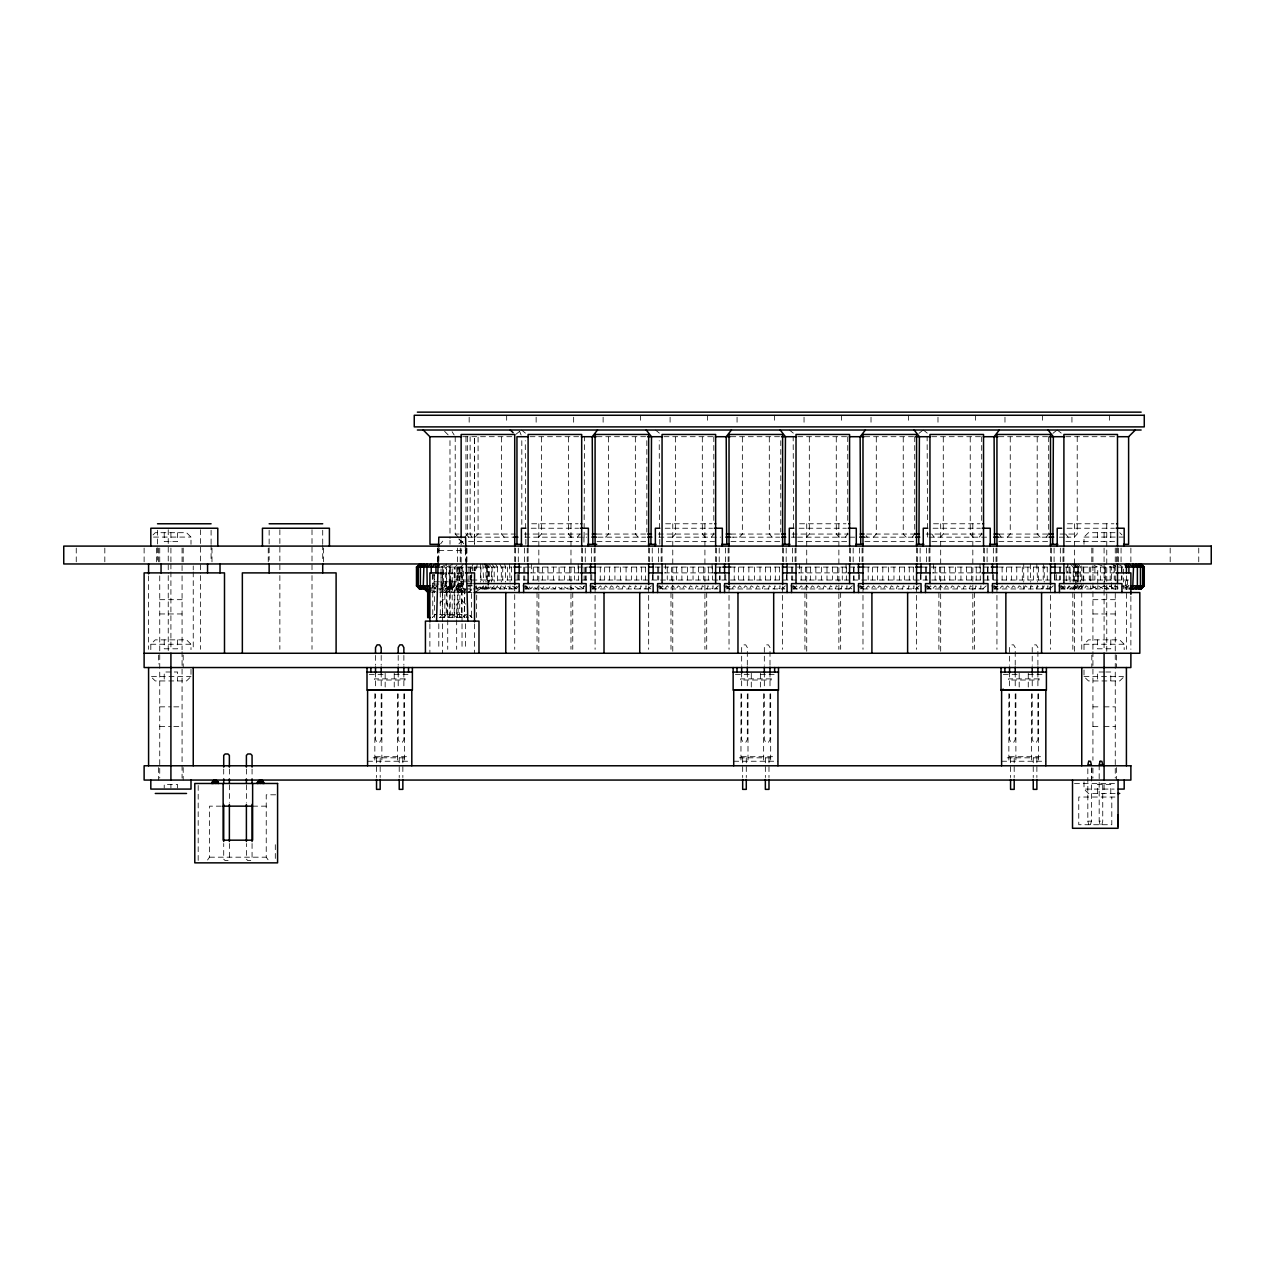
<?xml version="1.0" encoding="UTF-8"?>
<svg xmlns="http://www.w3.org/2000/svg" width="1275" height="1275" viewBox="0 0 1275 1275"><rect width="100%" height="100%" fill="white"/><g stroke="black" fill="none" stroke-linecap="round" stroke-linejoin="round"><path stroke-width="0.75" stroke-dasharray="5 3.75" d="M474.412 487.162L474.523 436.703L474.412 544.313L474.523 534.05L474.188 537.173M525.842 544.313L525.858 537.173M659.797 544.313L659.812 537.173M1097.759 563.964L1104.708 567.088L1104.692 588.954L1111.402 585.831L1111.402 567.088L1104.692 563.964M480.436 563.964L480.388 582.085M1111.402 585.831L1111.338 588.954L1117.729 585.831L1117.585 588.954L1122.096 586.612M470.204 588.954L470.268 567.088M446.617 585.831L446.537 588.954L441.166 585.831L441.038 568.953L441.054 588.954L443.429 585.831L443.429 567.088L446.537 563.964L446.617 585.831L452.211 588.954L455.159 585.831L455.159 567.088L457.868 563.964M438.186 560.586L438.504 548.887M464.738 588.779L464.594 617.53L461.709 614.407L461.709 567.088M454.681 617.53L454.84 588.954M457.151 617.53L457.438 588.954L452.211 592.094L446.967 588.954L447.254 617.53M438.807 561.717L439.269 547.102M1030.312 588.954L1030.71 585.831M584.093 537.173L584.524 436.703M459.558 617.53L460.004 588.954L454.681 592.094M509.522 588.954L510.064 585.831M451.924 580.029L451.318 588.954L454.314 585.831L454.697 588.954L457.582 585.831L457.789 567.088M464.881 588.954L464.116 617.53M477.169 563.964L476.388 570.833M483.623 585.831L482.827 588.954L484.93 586.883M1090.507 824.718L1091.4 821.148L1091.4 768.761M1101.855 824.718L1102.747 821.148L1102.747 782.34M1036.782 588.954L1037.595 585.831M438.855 584.046L433.133 584.046L433.739 581.814L466.777 581.814M461.709 614.407L460.817 617.53L458.139 614.407L458.139 567.088M504.486 588.954L505.553 585.831M1043.03 588.954L1044.225 585.831M469.997 592.094L471.304 588.954L466.236 592.094L439.62 592.094M432.671 574.579L432.671 585.831L431.253 588.954L436.209 592.094M473.152 563.964L471.734 567.088L471.734 585.831L471.654 580.029M458.139 614.407L456.625 617.53L454.219 614.407L454.219 567.088M994.675 588.954L997.433 585.831L999.568 588.954L1002.166 585.831L1005.067 588.954L1007.457 585.831L1011.027 588.954L1013.163 585.831L1017.291 588.954L1019.139 585.831L1023.713 588.954L1025.243 585.831L1030.152 588.954L1031.316 585.831L1036.416 588.954L1037.181 585.831L1042.376 588.954L1042.695 585.831L1047.859 588.954L1047.731 585.831L1051.078 587.918M499.752 588.954L501.314 585.831M1048.942 588.954L1050.504 585.831M450.457 580.029L450.457 585.831L448.864 588.954L451.924 585.831M582.803 588.954L584.412 585.831L580.794 588.954M485.982 585.831L484.309 588.954L486.397 586.883M459.096 567.088L459.096 585.831L457.167 588.954L454.537 585.831L454.537 567.088M495.481 588.954L497.489 585.831M450.187 567.088L450.187 614.407L452.211 617.53L454.219 614.407M1061.645 588.954L1064.402 585.831L1066.553 588.954L1069.135 585.831L1072.052 588.954L1074.427 585.831L1077.997 588.954L1080.132 585.831L1084.276 588.954L1086.125 585.831L1090.699 588.954L1097.759 585.831L1097.759 567.088L1094.221 565.526M207.554 860.019L209.53 857.183L209.53 806.151L223.141 806.151M452.211 617.53L452.211 563.964L449.246 567.088L449.246 585.831L452.211 588.954L454.537 585.831M463.351 563.964L460.976 567.088L460.976 585.831L463.351 588.954M491.799 588.954L494.19 585.831M450.187 614.407L447.78 617.53L446.266 614.407L446.266 567.088M1080.77 588.954L1083.208 585.831L1083.208 567.088M440.608 543.867L442.744 541.142M577.4 537.173L579.854 534.05M711.354 537.173L713.809 534.05L713.809 530.065M845.293 537.173L847.763 534.05L847.763 530.065M912.278 537.173L914.733 534.05L914.733 436.703M979.248 537.173L981.702 534.05L981.702 530.065M1046.217 537.173L1048.688 534.05L1048.688 436.703M1063.748 588.954L1065.406 586.883M464.817 537.173L467.335 534.05L467.335 436.703M511.928 580.029L449.963 580.029L449.963 585.831L447.35 588.954L450.457 585.831M449.868 567.088L449.868 585.831L447.238 588.954L445.31 585.831L445.31 567.088M486.556 586.883L484.803 588.954L486.875 586.883M446.266 614.407L443.588 617.53L442.696 614.407L439.811 617.53M449.246 585.831L446.537 588.954L443.429 585.831M488.803 588.954L490.604 586.883M1067.414 588.954L1069.215 586.883M1077.949 588.954L1080.674 585.831M525.858 588.954L527.691 586.883M592.827 588.954L595.584 585.831L597.72 588.954L600.318 585.831L603.218 588.954L605.609 585.831L609.179 588.954L611.315 585.831L615.442 588.954L617.291 585.831L621.865 588.954L623.395 585.831L628.304 588.954L629.467 585.831L634.567 588.954L635.332 585.831L640.528 588.954L640.847 585.831L646.011 588.954L645.883 585.831L650.919 588.954M659.797 588.954L662.554 585.831L664.705 588.954L667.287 585.831L670.204 588.954L672.578 585.831L676.148 588.954L678.284 585.831L682.428 588.954L684.277 585.831L688.851 588.954L690.381 585.831L695.273 588.954L696.437 585.831L701.537 588.954L702.302 585.831L707.498 588.954L707.816 585.831L712.996 588.954L712.852 585.831L717.889 588.954L658.474 588.954M726.782 588.954L729.539 585.831L731.675 588.954L734.257 585.831L737.173 588.954L739.548 585.831L743.134 588.954L745.269 585.831L749.397 588.954L751.246 585.831L755.82 588.954L757.35 585.831L762.243 588.954L763.406 585.831L768.522 588.954L769.287 585.831L774.467 588.954L774.802 585.831L779.965 588.954L779.822 585.831L784.874 588.954L725.443 588.954M793.751 588.954L796.508 585.831L798.644 588.954L801.242 585.831L804.143 588.954L806.533 585.831L810.103 588.954L812.239 585.831L816.367 588.954L818.215 585.831L822.789 588.954L824.319 585.831L829.228 588.954L830.392 585.831L835.492 588.954L836.257 585.831L841.452 588.954L841.771 585.831L846.935 588.954L846.807 585.831L851.843 588.954M860.721 588.954L863.478 585.831L865.629 588.954L868.211 585.831L871.128 588.954L873.503 585.831L877.073 588.954L879.208 585.831L883.352 588.954L885.201 585.831L889.775 588.954L891.305 585.831L896.198 588.954L897.361 585.831L902.461 588.954L903.226 585.831L908.422 588.954L908.74 585.831L913.92 588.954L913.777 585.831L918.813 588.954L859.398 588.954M927.706 588.954L930.463 585.831L932.599 588.954L935.181 585.831L938.097 588.954L940.472 585.831L944.058 588.954L946.193 585.831L950.321 588.954L952.17 585.831L956.744 588.954L958.274 585.831L963.167 588.954L964.33 585.831L969.446 588.954L970.211 585.831L975.391 588.954L975.726 585.831L980.889 588.954L980.746 585.831L984.109 587.918M445.31 585.831L442.457 588.954L441.038 585.831M1070.331 588.954L1072.259 586.883M538.528 537.173L541.429 534.05L541.429 436.703M605.498 537.173L608.398 534.05L608.398 436.703M672.467 537.173L675.367 534.05L675.367 436.703M739.452 537.173L742.353 534.05L742.353 436.703M806.422 537.173L809.322 534.05L809.322 436.703M873.391 537.173L876.292 534.05L876.292 436.703M940.376 537.173L943.277 534.05L943.277 436.703M1007.346 537.173L1010.246 534.05L1010.246 436.703M1077.216 436.703L1077.216 534.05L1074.315 537.173L1066.824 537.173M486.604 588.954L488.564 586.883M1075.877 588.954L1078.825 585.831M475.065 537.173L478.077 534.05L478.077 436.703M1072.45 588.954L1074.474 586.883M437.261 585.831L434.201 588.954L434.137 574.579M518.893 585.831L515.833 588.954L517.443 585.831L513.825 588.954M485.249 588.954L487.305 586.883M1074.602 588.954L1077.678 585.831L1077.678 567.088L1074.602 563.964M432.082 587.918L434.137 585.831M1073.741 588.954L1075.813 586.883M460.976 585.831L457.868 588.954L455.159 585.831M651.382 585.831L647.764 588.954M718.367 585.831L714.749 588.954M785.336 585.831L781.718 588.954M852.306 585.831L848.688 588.954M919.291 585.831L915.673 588.954M986.26 585.831L982.642 588.954M1053.23 585.831L1049.612 588.954M458.904 543.867L461.136 541.636L465.391 541.636M446.84 588.954L449.963 585.831M439.923 603.027L443.27 599.68L447.732 604.143L447.732 617.897M1074.172 588.954L1076.259 586.883M153.048 534.894L155.279 532.695L186.532 532.695L190.995 537.078L190.995 544.298M150.817 649.644L150.817 644.242L155.279 639.859L186.532 639.859L190.995 644.242L190.995 649.644M190.995 669.343L190.995 676.563L186.532 680.946L155.279 680.946L151.932 677.663M482.556 586.883L480.436 588.954L480.388 585.831M1084.005 544.298L1084.005 537.078L1088.467 532.695L1115.147 532.695M1084.005 649.644L1084.005 644.242L1088.467 639.859L1119.721 639.859L1124.183 644.242L1124.183 649.644M1123.068 677.663L1119.721 680.946L1088.467 680.946L1084.005 676.563L1084.005 669.343M479.32 586.883L477.169 588.954L474.045 585.831M475.973 592.094L479.862 588.954L475.224 592.094M515.706 434.472L521.316 430.01M918.956 433.357L923.164 430.01M1052.895 433.357L1057.118 430.01M471.479 590.006L468.196 592.094L471.623 592.094L471.623 617.53L470.108 617.53M465.853 589.735L461.885 592.094L462.49 588.954L457.151 592.094M459.558 592.094L463.558 589.735M441.166 567.088L443.859 565.526M446.617 567.088L449.406 565.526M1104.708 585.831L1097.759 588.954L1097.759 585.831M463.016 436.703L511.96 436.703M530.002 436.703L578.595 436.703M596.987 436.703L645.564 436.703M663.956 436.703L714.51 436.703M730.798 436.703L779.519 436.703M797.768 436.703L848.465 436.703M864.737 436.703L915.434 436.703M931.722 436.703L982.419 436.703M998.835 436.703L1049.389 436.703M1065.804 436.703L1116.374 436.703M531.691 523.77L578.101 523.77M665.646 523.77L712.056 523.77M799.6 523.77L845.994 523.77M933.539 523.77L979.949 523.77M1067.494 523.77L1113.904 523.77M531.213 528.232L578.579 528.232M665.168 528.232L712.534 528.232M799.122 528.232L846.472 528.232M933.061 528.232L980.427 528.232M1067.016 528.232L1114.382 528.232M455.207 436.703L455.207 534.05L462.379 534.05M467.335 534.05L515.451 534.05M524.296 534.05L587.393 534.05M596.987 534.05L645.564 534.05M658.251 534.05L714.51 534.05M779.519 534.05L730.926 534.05L733.316 537.173M792.126 534.05L848.465 534.05M915.434 534.05L864.88 534.05L867.271 537.173M926.144 534.05L982.419 534.05M998.835 534.05L1049.389 534.05M1060.019 534.05L1077.216 534.05M153.51 537.078L190.995 537.078M468.228 537.173L516.12 537.173M524.902 537.173L586.771 537.173M598.007 537.173L645.74 537.173M658.856 537.173L720.71 537.173M731.946 537.173L779.694 537.173M791.44 537.173L797.05 537.173M797.497 537.173L854.664 537.173M864.466 537.173L915.514 537.173M929.124 537.173L988.619 537.173M998.421 537.173L1047.588 537.173M1059.334 537.173L1064.96 537.173M1084.005 537.078L1123.498 537.078M468.531 541.636L511.737 541.636M532.36 541.636L578.707 541.636M597.003 541.636L647.572 541.636M666.315 541.636L714.558 541.636M730.957 541.636L781.527 541.636M797.927 541.636L848.497 541.636M864.896 541.636L915.482 541.636M931.882 541.636L982.451 541.636M998.851 541.636L1049.421 541.636M1065.82 541.636L1116.406 541.636M438.807 550.561L465.598 550.561L465.598 561.717M439.668 567.088L511.881 567.088M516.694 567.088L588.285 567.088M596.588 567.088L648.704 567.088M655.095 567.088L722.718 567.088M730.543 567.088L782.659 567.088M788.364 567.088L856.704 567.088M864.482 567.088L916.597 567.088M922.319 567.088L989.926 567.088M998.437 567.088L1050.552 567.088M1056.337 567.088L1064.832 567.088M1065.406 567.088L1124.582 567.088M439.269 572.889L463.797 572.889M530.4 572.889L579.408 572.889M664.339 572.889L713.347 572.889M798.293 572.889L846.058 572.889L846.058 563.964M932.248 572.889L980.013 572.889L980.013 563.964M1066.187 572.889L1113.952 572.889L1113.952 563.964M439.572 573.782L462.028 573.782M514.749 580.029L578.898 580.029M581.735 580.029L1128.518 580.029M467.67 581.814L470.666 581.814L471.272 584.046L471.272 573.782M472.292 583.599L456.673 583.599L456.673 592.54M440.767 584.046L467.463 584.046M472.101 585.831L431.205 585.831L435.907 588.954L432.671 585.831M1123.928 588.954L1122.765 585.831L1128.885 585.831L1123.291 588.954L1129.762 588.954M429.659 588.954L516.965 588.954L511.928 585.831L512.072 588.954L506.892 585.831L506.573 588.954L501.378 585.831L500.613 588.954L495.513 585.831L494.349 588.954L489.457 585.831L487.927 588.954L483.352 585.831L481.504 588.954L477.36 585.831M524.519 588.954L584.301 588.954M591.504 588.954L651.111 588.954M792.428 588.954L852.003 588.954M926.367 588.954L985.272 588.954M993.352 588.954L1052.767 588.954M1060.322 588.954L1122.143 588.954M430.153 592.094L434.408 592.094L434.408 617.53M440.767 592.54L472.292 592.54M159.742 599.68L182.07 599.68M1092.93 599.68L1115.258 599.68M159.742 613.96L182.07 613.96M1092.93 613.96L1115.258 613.96M439.668 614.407L467.033 614.407M439.62 617.53L468.196 617.53M476.483 617.53L476.723 594.038M150.817 644.242L190.995 644.242M1084.005 644.242L1124.183 644.242M170.914 672.005L164.22 672.005L164.22 680.946M174.261 672.005L177.607 672.005L177.607 680.946M1104.086 672.005L1097.392 672.005L1097.392 680.946M1105.76 672.005L1110.78 672.005L1110.78 680.946M369.272 674.347L385.162 674.347M394.23 674.347L410.104 674.347M735.404 674.347L751.278 674.347M760.362 674.347L776.236 674.347M1003.313 674.347L1019.187 674.347M1028.256 674.347L1044.129 674.347M151.502 676.563L190.995 676.563M1084.005 676.563L1123.498 676.563M159.742 706.844L170.914 706.844M173.798 706.844L182.07 706.844M1092.93 706.844L1101.202 706.844M1104.086 706.844L1115.258 706.844M159.742 726.479L170.914 726.479M173.798 726.479L182.07 726.479M1092.93 726.479L1101.202 726.479M1104.086 726.479L1115.258 726.479M367.582 761.239L411.809 761.239M733.715 761.239L777.941 761.239M1001.608 761.239L1045.835 761.239M1074.49 783.631L1118.063 783.631M1084.005 781.862L1084.005 789.082L1114.143 789.082M1115.147 793.464L1088.467 793.464L1084.005 789.082M275.687 794.803L266.236 794.803L266.236 857.183L268.228 860.019M1114.94 797.034L1078.762 797.034L1078.762 824.718L1111.8 824.718L1111.8 797.034M252.625 806.151L266.236 806.151M1087.83 768.761L1087.83 821.148L1091.4 821.148M1099.178 764.888L1099.178 821.148L1102.747 821.148M209.53 857.183L266.236 857.183M1111.338 563.964L1116.135 566.307M1117.585 563.964L1123.594 567.088L1123.594 582.085M447.254 592.094L441.915 588.954L442.521 592.094L439.875 590.516M439.524 588.954L444.848 592.094L444.848 617.53M449.724 617.53L449.724 592.094L444.401 588.954L444.848 592.094M1118.063 587.918L1114.701 585.831L1114.844 588.954L1109.664 585.831L1109.346 588.954L1104.15 585.831L1103.385 588.954L1098.285 585.831L1097.122 588.954L1092.229 585.831L1090.699 588.954L1090.699 585.831M583.95 588.954L578.898 585.831L579.041 588.954L573.877 585.831L573.543 588.954L568.363 585.831L567.598 588.954L562.482 585.831L561.319 588.954L556.426 585.831L554.896 588.954L550.322 585.831L548.473 588.954L544.345 585.831L542.21 588.954L538.624 585.831L536.249 588.954L533.332 585.831L530.751 588.954L528.615 585.831M431.237 590.006L434.408 592.094L433.102 588.954M1122.765 585.831L1127.291 588.954L1125.618 585.831L1125.618 580.029M1125.618 585.831L1128.375 587.918M1058.632 585.831L1062.792 588.954L1060.577 585.831L1064.29 588.954L1061.549 585.831L1064.8 588.954M991.663 585.831L995.807 588.954L993.592 585.831L997.321 588.954L994.58 585.831L997.831 588.954M924.694 585.831L928.837 588.954L926.622 585.831L930.336 588.954L927.594 585.831L930.846 588.954M857.708 585.831L861.868 588.954L859.653 585.831L863.366 588.954L860.625 585.831L863.876 588.954M790.739 585.831L794.883 588.954L792.668 585.831L796.397 588.954L793.656 585.831L796.907 588.954M723.77 585.831L727.913 588.954L725.698 585.831L729.412 588.954L726.67 585.831L729.922 588.954M656.784 585.831L660.944 588.954L658.729 585.831L662.442 588.954L659.701 585.831L662.952 588.954M589.815 585.831L593.959 588.954L591.743 585.831L595.473 588.954L592.732 585.831L595.983 588.954M522.846 585.831L526.989 588.954L524.774 585.831L528.488 588.954L525.746 585.831L528.998 588.954M458.904 538.958L463.797 543.867L459.016 539.102M1057.294 430.01L1061.517 433.357M923.339 430.01L927.562 433.357M789.4 430.01L793.608 433.357M655.446 430.01L659.669 433.357M521.491 430.01L525.714 433.357M1119.721 532.695L1121.952 534.894M455.207 534.05L458.363 537.173M1074.172 563.964L1077.295 567.088L1077.295 582.085M444.608 431.348L448.625 435.365M484.803 563.964L487.927 567.088L487.927 585.831M477.647 588.954L474.523 585.831L477.169 588.954L476.388 585.831M465.598 604.143L461.136 599.68L456.673 604.143L456.673 617.897M469.981 615.458L472.069 617.53M1073.741 563.964L1076.849 567.088L1076.849 585.831M485.249 563.964L488.325 567.088L488.325 585.831M1072.45 563.964L1075.478 567.088L1075.478 585.831M464.738 614.407L467.734 617.53M1075.877 563.964L1078.825 567.088L1078.825 582.085M486.604 563.964L489.536 567.088L489.536 582.085M1040.097 537.173L1037.197 534.05L1037.197 436.703M973.128 537.173L970.227 534.05L970.227 436.703M906.142 537.173L903.242 534.05L903.242 436.703M839.173 537.173L836.273 534.05L836.273 436.703M772.204 537.173L769.303 534.05L769.303 436.703M705.218 537.173L702.318 534.05L702.318 436.703M638.249 537.173L635.348 534.05L635.348 436.703M571.28 537.173L568.379 534.05L568.379 436.703M504.294 537.173L501.394 534.05L501.394 436.703M1070.331 563.964L1073.215 567.088L1073.215 582.085M459.096 585.831L461.948 588.954L463.367 585.831L463.367 567.088M1077.949 563.964L1080.674 567.088L1080.674 582.085M488.803 563.964L491.512 567.088L491.512 582.085M468.61 537.173L465.965 534.05L465.965 436.703M469.822 615.458L471.575 617.53M1065.725 534.05L1068.195 537.173M998.755 534.05L1001.226 537.173M931.786 534.05L934.24 537.173M461.789 541.269L463.797 543.867M491.799 563.964L494.19 567.088L494.19 582.085M449.868 585.831L452.211 588.954M463.781 588.954L461.63 585.831L458.873 588.954L457.582 585.831M495.481 563.964L497.489 567.088M452.083 431.683L454.171 435.03M471.846 537.173L470.124 534.05L470.124 436.703M484.309 563.964L485.982 567.088L485.982 582.085M499.752 563.964L501.314 567.088L501.314 582.085M519.754 431.683L521.124 435.03M1043.03 563.964L1044.225 567.088L1044.225 582.085M504.486 563.964L505.553 567.088L505.553 582.085M1036.782 563.964L1037.595 582.085M482.827 563.964L483.623 582.085M1099.178 821.148L1100.07 824.718M1087.83 821.148L1088.723 824.718M509.522 563.964L510.064 582.085M927.562 537.173L927.132 436.703M793.608 537.173L793.178 436.703M659.653 537.173L659.223 440.672M525.714 537.173L525.284 440.672M465.136 547.102L465.598 550.561M1030.312 563.964L1030.71 582.085M449.565 588.954L449.724 592.094M465.917 548.887L466.22 560.586M583.934 537.173L583.95 544.313M449.979 440.624L449.995 538.448M449.995 540.393L449.995 544.313M1198.755 548.075L1198.755 563.964M1170.179 548.075L1170.179 563.964M1130.877 548.075L1130.877 563.964M1130.877 596.413L1130.877 649.342M1127.546 580.029L1127.546 585.831M1126.415 575.87L1126.415 649.294M1121.952 567.088L1121.952 580.029M1121.442 567.088L1121.442 580.029M1121.06 548.075L1121.06 563.964M1118.382 548.075L1118.382 563.964M1117.49 547.82L1117.49 561.733M1116.374 548.075L1116.374 563.964M1116.374 655.047L1116.374 667.542M1116.374 767.566L1116.374 780.061M1115.258 548.075L1115.258 573.877M1115.258 575.87L1115.258 778.085M1114.238 567.088L1114.238 580.029M1110.78 532.695L1110.78 541.636M1110.78 639.859L1110.78 648.8L1097.392 648.8L1097.392 639.859M1110.78 793.464L1110.78 784.523L1097.392 784.523L1097.392 793.464M1110.19 567.088L1110.19 580.029M1109.441 415.267L1109.441 423.013M1106.764 523.77L1106.764 653.262M1105.505 567.088L1105.505 580.029M1104.086 532.695L1104.086 541.636M1104.086 548.075L1104.086 561.972M1104.086 563.964L1104.086 649.294M1104.086 784.523L1104.086 793.464M1100.357 567.088L1100.357 580.029M1097.392 532.695L1097.392 541.636M1094.89 567.088L1094.89 580.029M1092.93 548.075L1092.93 649.692M1092.93 651.668L1092.93 760.219M1092.93 768.156L1092.93 778.085M1091.814 548.075L1091.814 563.964M1091.814 655.047L1091.814 667.542M1091.814 767.566L1091.814 780.061M1090.699 567.088L1090.699 582.085M1089.296 567.088L1089.296 580.029M1083.734 567.088L1083.734 580.029M1081.758 565.941L1081.758 649.294M1078.411 567.088L1078.411 580.029M1074.618 523.77L1074.618 653.262M1073.47 567.088L1073.47 580.029M1072.833 592.54L1072.833 649.342M1071.94 417.212L1071.94 423.013M1070.123 582.085L1070.123 567.088L1067.414 563.964L1067.43 572.889M1069.103 567.088L1069.103 580.029M1066.235 567.088L1066.235 582.085M1063.908 547.82L1063.908 561.733M1063.015 548.075L1063.015 563.964M1060.561 567.088L1060.561 580.029M1060.338 548.075L1060.338 563.964M1059.573 567.088L1059.573 580.029M1056.337 574.579L1056.337 582.085M1054.983 574.483L1054.983 580.029M1054.473 574.483L1054.473 580.029M1054.09 548.075L1054.09 563.964M1051.397 548.075L1051.397 563.964M1050.504 547.82L1050.504 561.733M1050.504 586.612L1050.504 649.342M1047.253 567.088L1047.253 580.029M1043.205 567.088L1043.205 580.029M1042.472 415.267L1042.472 423.013M1038.535 567.088L1038.535 580.029M1038.583 693.759L1038.583 761.239M1037.898 665.199L1037.898 647.588L1036.32 644.863L1033.802 644.863L1032.224 647.588L1032.224 665.199M1037.898 672.084L1037.898 686.603M1037.898 693.935L1037.898 739.675L1036.32 742.401L1033.802 742.401L1032.224 739.675L1032.224 693.935M1036.878 757.828L1036.878 777.543M1033.372 567.088L1033.372 580.029M1033.244 757.828L1033.244 777.543M1032.224 672.084L1032.224 686.603M1031.539 693.759L1031.539 761.239M1028.256 673.312L1028.256 689.01M1027.921 567.088L1027.921 580.029M1023.713 563.964L1023.713 582.085M1023.713 585.831L1023.713 588.954M1022.311 567.088L1022.311 580.029M1019.187 673.312L1019.187 687.034M1016.765 567.088L1016.765 580.029M1015.888 693.759L1015.888 761.239M1015.219 665.199L1015.219 647.588L1013.641 644.863L1011.123 644.863L1009.545 647.588L1009.545 665.199M1015.219 672.084L1015.219 686.603M1015.219 693.935L1015.219 739.675L1013.641 742.401L1011.123 742.401L1009.545 739.675L1009.545 693.935M1014.199 757.828L1014.199 777.543M1011.442 567.088L1011.442 580.029M1010.565 757.828L1010.565 777.543M1009.545 672.084L1009.545 686.603M1008.86 693.759L1008.86 761.239M1006.501 567.088L1006.501 580.029M1004.971 417.212L1004.971 423.013M1002.118 567.088L1002.118 580.029M996.938 547.82L996.938 561.733M996.938 586.612L996.938 649.342M996.03 548.075L996.03 563.964M993.352 548.075L993.352 563.964M993.592 574.483L993.592 580.029M992.587 574.483L992.587 580.029M987.997 567.088L987.997 580.029M987.503 567.088L987.503 580.029M987.105 548.075L987.105 563.964M984.427 548.075L984.427 563.964M983.535 547.82L983.535 561.733M981.702 436.703L981.702 522.128M980.284 567.088L980.284 580.029M976.236 567.088L976.236 580.029M975.503 415.267L975.503 423.013M974.61 592.54L974.61 649.342M972.825 523.77L972.825 649.278M971.55 567.088L971.55 580.029M966.402 567.088L966.402 580.029M960.936 567.088L960.936 580.029M955.342 567.088L955.342 580.029M949.795 567.088L949.795 580.029M944.456 567.088L944.456 580.029M940.679 523.77L940.679 653.262M939.532 567.088L939.532 580.029M938.894 592.54L938.894 649.342M937.986 417.212L937.986 423.013M935.149 567.088L935.149 580.029M933.491 563.964L933.491 572.889M929.953 547.82L929.953 561.733M929.061 548.075L929.061 563.964M926.622 567.088L926.622 580.029M926.383 548.075L926.383 563.964M925.618 567.088L925.618 580.029M921.028 574.483L921.028 580.029M920.518 574.483L920.518 580.029M920.136 548.075L920.136 563.964M917.458 548.075L917.458 563.964M916.566 547.82L916.566 561.733M916.566 586.612L916.566 649.342M913.314 567.088L913.314 580.029M909.266 567.088L909.266 580.029M908.517 415.267L908.517 423.013M904.581 567.088L904.581 580.029M899.433 567.088L899.433 580.029M893.966 567.088L893.966 580.029M888.372 567.088L888.372 580.029M882.81 567.088L882.81 580.029M877.487 567.088L877.487 580.029M872.546 567.088L872.546 580.029M871.016 417.212L871.016 423.013M868.179 567.088L868.179 580.029M862.984 547.82L862.984 561.733M862.984 586.612L862.984 649.342M862.091 548.075L862.091 563.964M859.637 574.483L859.637 580.029M859.414 548.075L859.414 563.964M858.649 574.483L858.649 580.029M854.059 567.088L854.059 580.029M853.549 567.088L853.549 580.029M853.166 548.075L853.166 563.964M850.473 548.075L850.473 563.964M849.58 547.82L849.58 561.733M847.763 436.703L847.763 522.128M846.329 567.088L846.329 580.029M842.281 567.088L842.281 580.029M841.548 415.267L841.548 423.013M840.655 592.54L840.655 649.342M838.87 523.77L838.87 649.278M837.611 567.088L837.611 580.029M832.448 567.088L832.448 580.029M826.997 567.088L826.997 580.029M821.387 567.088L821.387 580.029M815.841 567.088L815.841 580.029M810.518 567.088L810.518 580.029M806.724 523.77L806.724 653.262M805.577 567.088L805.577 580.029M804.939 592.54L804.939 649.342M804.047 417.212L804.047 423.013M801.194 567.088L801.194 580.029M799.537 563.964L799.537 572.889M796.014 547.82L796.014 561.733M795.106 548.075L795.106 563.964M792.668 567.088L792.668 580.029M792.428 548.075L792.428 563.964M791.663 567.088L791.663 580.029M787.073 574.483L787.073 580.029M786.579 574.483L786.579 580.029M786.181 548.075L786.181 563.964M783.503 548.075L783.503 563.964M782.611 547.82L782.611 561.733M782.611 586.612L782.611 649.342M780.778 440.672L780.778 532.058M779.36 567.088L779.36 580.029M775.312 567.088L775.312 580.029M774.578 415.267L774.578 423.013M770.626 567.088L770.626 580.029M770.674 693.759L770.674 761.239M770.004 665.199L770.004 647.588L768.427 644.863L765.893 644.863L764.331 647.588L764.331 665.199M770.004 672.084L770.004 686.603M770.004 693.935L770.004 739.675L768.427 742.401L765.893 742.401L764.331 739.675L764.331 693.935M768.984 757.828L768.984 777.543M765.478 567.088L765.478 580.029M765.351 757.828L765.351 777.543M764.331 672.084L764.331 686.603M763.645 693.759L763.645 761.239M760.362 673.312L760.362 689.01M760.012 567.088L760.012 580.029M754.418 567.088L754.418 580.029M751.278 673.312L751.278 687.034M748.871 567.088L748.871 580.029M747.995 693.759L747.995 761.239M747.309 665.199L747.309 647.588L745.748 644.863L743.213 644.863L741.652 647.588L741.652 665.199M747.309 672.084L747.309 686.603M747.309 693.935L747.309 739.675L745.748 742.401L743.213 742.401L741.652 739.675L741.652 693.935M746.289 757.828L746.289 777.543M743.532 567.088L743.532 580.029M742.672 757.828L742.672 777.543M741.652 672.084L741.652 686.603M740.966 693.759L740.966 761.239M738.607 567.088L738.607 580.029M737.062 417.212L737.062 423.013M734.225 567.088L734.225 580.029M729.029 547.82L729.029 561.733M729.029 586.612L729.029 649.342M728.137 548.075L728.137 563.964M725.698 574.483L725.698 580.029M725.459 548.075L725.459 563.964M724.694 574.483L724.694 580.029M720.104 567.088L720.104 580.029M719.594 567.088L719.594 580.029M719.212 548.075L719.212 563.964M716.534 548.075L716.534 563.964M715.642 547.82L715.642 561.733M713.809 436.703L713.809 522.128M712.39 567.088L712.39 580.029M712.103 563.964L712.103 572.889M708.342 567.088L708.342 580.029M707.593 415.267L707.593 423.013M706.701 592.54L706.701 649.342M704.916 523.77L704.916 649.278M703.657 567.088L703.657 580.029M698.509 567.088L698.509 580.029M693.042 567.088L693.042 580.029M687.448 567.088L687.448 580.029M681.886 567.088L681.886 580.029M676.563 567.088L676.563 580.029M672.77 523.77L672.77 653.262M671.622 567.088L671.622 580.029M670.985 592.54L670.985 649.342M670.092 417.212L670.092 423.013M667.255 567.088L667.255 580.029M665.582 563.964L665.582 572.889M662.06 547.82L662.06 561.733M661.167 548.075L661.167 563.964M658.713 567.088L658.713 580.029M658.49 548.075L658.49 563.964M657.725 567.088L657.725 580.029M653.135 574.483L653.135 580.029M652.625 574.483L652.625 580.029M652.242 548.075L652.242 563.964M649.549 548.075L649.549 563.964M648.656 547.82L648.656 561.733M648.656 586.612L648.656 649.342M646.839 440.672L646.839 532.058M645.405 567.088L645.405 580.029M641.357 567.088L641.357 580.029M640.624 415.267L640.624 423.013M636.687 567.088L636.687 580.029M631.523 567.088L631.523 580.029M626.073 567.088L626.073 580.029M620.463 567.088L620.463 580.029M614.917 567.088L614.917 580.029M609.593 567.088L609.593 580.029M604.653 567.088L604.653 580.029M603.123 417.212L603.123 423.013M600.27 567.088L600.27 580.029M595.09 547.82L595.09 561.733M595.09 586.612L595.09 649.342M594.182 548.075L594.182 563.964M591.743 574.483L591.743 580.029M591.504 548.075L591.504 563.964M590.739 574.483L590.739 580.029M586.149 567.088L586.149 580.029M585.655 567.088L585.655 580.029M585.257 548.075L585.257 563.964M584.157 567.088L584.157 580.029M582.579 548.075L582.579 563.964M581.687 547.82L581.687 561.733M578.436 567.088L578.436 580.029M578.165 563.964L578.165 572.889M574.387 567.088L574.387 580.029M573.654 417.212L573.654 423.013M572.762 592.54L572.762 649.342M570.977 523.77L570.977 649.278M569.702 567.088L569.702 580.029M564.554 567.088L564.554 580.029M559.087 567.088L559.087 580.029M553.493 567.088L553.493 580.029M547.947 567.088L547.947 580.029M542.608 567.088L542.608 580.029M538.831 523.77L538.831 653.262M537.683 567.088L537.683 580.029M537.03 592.54L537.03 649.342M536.137 417.212L536.137 423.013M533.301 567.088L533.301 580.029M531.643 563.964L531.643 572.889M528.105 547.82L528.105 561.733M527.212 548.075L527.212 563.964M524.535 548.075L524.535 563.964M524.774 567.088L524.774 580.029M523.77 567.088L523.77 580.029M521.81 440.672L521.81 526.097M519.18 574.483L519.18 580.029M518.67 574.483L518.67 580.029M518.288 548.075L518.288 563.964M517.188 574.483L517.188 580.029M515.61 548.075L515.61 563.964M514.717 547.82L514.717 561.733M514.717 585.831L514.717 649.342M511.466 567.088L511.466 580.029M507.418 567.088L507.418 580.029M506.669 415.267L506.669 423.013M502.733 567.088L502.733 580.029M497.585 567.088L497.489 582.085M492.118 567.088L492.118 580.029M487.432 567.088L487.432 582.085M486.524 567.088L486.524 580.029M480.962 567.088L480.962 580.029M475.639 567.088L475.639 570.786M474.523 567.088L474.523 570.833M474.523 623.857L474.523 653.262M474.045 567.088L474.045 570.833M472.595 567.088L472.595 570.833M470.698 567.088L470.698 580.029M469.168 417.212L469.168 423.013M468.945 567.088L468.945 586.803M466.937 548.075L466.937 563.964M466.491 548.075L466.491 563.964M465.598 623.794L465.598 649.326M462.634 567.088L462.634 580.029M462.028 572.889L462.028 621.897M462.028 623.857L462.028 649.342M461.136 539.851L461.136 583.599M460.243 548.075L460.243 563.964M459.765 567.088L459.765 580.029M457.566 548.075L457.566 563.964M456.801 567.088L456.801 580.029M456.673 619.857L456.673 649.326M447.732 619.857L447.732 649.326M442.696 567.088L442.521 617.53M442.377 572.889L442.377 621.897M442.377 623.857L442.377 653.262M440.289 592.094L440.289 617.53M438.807 623.794L438.807 649.342M437.915 548.075L437.915 563.964M437.468 548.075L437.468 563.964M434.345 574.674L434.345 581.814M433.133 573.782L433.133 584.046M432.783 592.094L432.783 617.53M429.882 623.857L429.882 653.262M404.558 693.759L404.558 761.239M403.872 655.414L403.872 665.199M403.872 672.084L403.872 686.603M403.872 693.935L403.872 739.675L402.294 742.401L399.776 742.401L398.198 739.675L398.198 693.935M402.852 757.828L402.852 777.543M399.218 757.828L399.218 777.543M398.198 655.414L398.198 665.199M398.198 672.084L398.198 686.603M397.513 693.759L397.513 761.239M394.23 673.312L394.23 689.01M385.162 673.312L385.162 687.034M381.863 693.759L381.863 761.239M381.193 655.414L381.193 665.199M381.193 672.084L381.193 686.603M381.193 693.935L381.193 739.675L379.615 742.401L377.081 742.401L375.519 739.675L375.519 693.935M380.173 757.828L380.173 777.543M376.539 757.828L376.539 777.543M375.519 655.414L375.519 665.199M375.519 672.084L375.519 686.603M374.834 693.759L374.834 761.239M323.611 548.075L323.611 563.964M322.718 530.225L322.718 544.106M322.718 544.823L322.718 560.123M312.008 529.747L312.008 573.575M312.008 575.567L312.008 649.278M279.863 529.747L279.863 573.575M279.863 575.567L279.863 649.278M275.304 844.703L275.304 861.039M269.137 530.225L269.137 560.123M268.244 548.075L268.244 563.964M252.067 769.096L252.067 776.921M252.067 843.508L252.067 859.175L250.633 860.577L247.796 860.577L246.394 859.175L246.394 843.508M246.394 769.096L246.394 776.921M246.394 784.762L246.394 802.389M229.372 769.096L229.372 776.921M229.372 784.762L229.372 802.389M229.372 843.508L229.372 859.175L227.97 860.577L225.133 860.577L223.715 859.175L223.715 843.508M223.715 769.096L223.715 776.921M211.985 548.075L211.985 563.964M211.092 530.225L211.092 544.106M211.092 544.823L211.092 560.123M200.382 529.747L200.382 573.575M200.382 575.567L200.382 649.278M198.183 785.448L198.183 860.864M193.242 565.941L193.242 569.909M193.242 571.901L193.242 649.294M183.186 548.075L183.186 561.972M183.186 655.047L183.186 667.542M183.186 767.566L183.186 780.061M182.07 548.075L182.07 573.877M182.07 575.87L182.07 649.692M182.07 651.668L182.07 778.085M177.607 532.695L177.607 541.636L164.22 541.636L164.22 532.695M177.607 639.859L177.607 648.8L164.22 648.8L164.22 639.859M177.607 788.093L177.607 784.523L164.22 784.523L164.22 788.093M170.914 532.695L170.914 541.636M170.914 548.075L170.914 561.972M170.914 563.964L170.914 569.909M170.914 571.901L170.914 649.294M170.914 784.523L170.914 788.093M168.236 529.747L168.236 573.575M168.236 575.567L168.236 653.262M159.742 548.075L159.742 561.972M159.742 575.87L159.742 778.085M158.626 548.075L158.626 563.964M158.626 655.047L158.626 663.972M158.626 767.566L158.626 780.061M157.51 530.225L157.51 560.123M156.618 548.075L156.618 563.964M148.585 575.87L148.585 649.294M144.123 548.075L144.123 563.964M104.821 548.075L104.821 563.964M76.245 548.075L76.245 563.964M435.46 614.407L432.337 617.53L435.46 614.407M405.004 678.89L374.388 678.89L374.388 680.021L405.004 680.021L405.004 678.89M771.136 678.89L740.504 678.89L740.504 680.021L771.136 680.021L771.136 678.89M1039.029 678.89L1008.413 678.89L1008.413 680.021L1039.029 680.021L1039.029 678.89M406.486 756.697L372.906 756.697L372.906 757.828L406.486 757.828L406.486 756.697M772.602 756.697L739.038 756.697L739.038 757.828L772.602 757.828L772.602 756.697M1040.512 756.697L1006.931 756.697L1006.931 757.828L1040.512 757.828L1040.512 756.697"/><path stroke-width="1.5" d="M1135.34 430.01L1128.614 436.703L1128.614 544.313L1123.562 544.313M592.827 544.313L592.827 537.173M726.766 544.313L726.782 537.173M860.721 544.313L860.737 537.173M994.675 544.313L994.675 537.173M431.205 572.714L431.253 563.964L426.95 567.088L427.237 588.954L423.3 585.831L423.969 563.964L420.383 567.088L420.383 585.831L421.579 588.954L418.232 585.831L418.232 567.088L420.097 563.964L416.925 567.088L416.925 585.831L419.602 588.954L429.914 588.954M436.576 621.116L438.138 562.546M438.552 546.927L438.807 537.173L465.598 537.173L465.853 546.927M426.95 567.088L427.237 563.964L423.3 567.088M216.67 780.523L218.599 783.472L216.909 780.523L213.499 780.523L211.793 783.472L213.722 780.523L213.499 783.472L216.065 780.523L215.204 780.061L215.204 783.472L216.67 781.766L216.065 780.523M651.063 537.173L651.493 436.703L646.25 430.01M780.204 430.01L785.448 436.703L784.874 544.313M918.956 537.173L919.387 436.703L914.159 430.01M1052.911 537.173L1053.341 436.703L1048.098 430.01M259.096 780.523L257.614 783.472L258.873 780.523L262.267 780.523L263.973 783.472L262.267 780.523M215.204 780.523L212.256 783.472L213.499 780.523M1137.38 567.088L1132.694 563.964L1133.507 567.088L1132.694 588.954L1137.38 585.831L1137.38 567.088L1136.2 563.964L1140.44 567.088L1140.44 585.831L1138.798 588.954L1142.623 585.831L1142.623 567.088L1140.456 563.964L1143.914 567.088L1143.691 585.831L1140.822 588.954L1144.265 585.831L1144.265 567.088L1141.141 563.964L1143.914 567.088M1137.38 585.831L1136.2 588.954L1140.44 585.831M420.383 567.088L421.579 563.964L418.232 567.088M259.702 780.523L258.873 783.472L261.407 780.523L260.562 780.061L260.562 783.472L262.044 780.523L263.511 783.472M257.996 781.766L257.168 783.472L257.614 781.766L263.511 781.766M263.112 781.766L262.267 783.472L261.407 780.523M213.722 781.766L214.359 780.523M1142.623 585.831L1140.456 588.954L1143.914 585.831L1141.141 588.954L1129.762 588.954M597.497 430.01L592.253 436.703L592.684 537.173M731.436 430.01L726.208 436.703L726.638 537.173M865.39 430.01L860.147 436.703L860.577 537.173M999.345 430.01L994.102 436.703L994.532 537.173M419.602 563.964L416.973 567.088L416.973 585.831L419.602 588.954L416.479 585.831L416.479 567.088L420.097 563.964M1141.3 586.883L1139.515 588.954L1143.691 585.831M1141.141 588.954L1144.265 585.831L1130.415 585.831M431.205 567.088L435.907 563.964L435.986 572.714M435.986 567.088L439.365 565M1129.65 588.173L1133.507 585.831M1001.034 667.542L1001.034 690.221L1003.313 689.122M417.371 412.144L1141.141 412.144M417.371 430.01L1141.141 430.01M423.236 430.01L429.882 436.703L461.678 436.703M527.898 436.703L516.949 436.703L516.981 544.313M581.288 436.703L596.206 436.703M647.541 436.703L662.315 436.703M715.387 436.703L730.161 436.703M781.495 436.703L796.269 436.703M849.325 436.703L864.099 436.703M915.434 436.703L930.208 436.703M983.28 436.703L998.054 436.703M1049.389 436.703L1064.513 436.703M1118.414 436.703L1128.614 436.703M157.51 523.77L211.092 523.77M269.137 523.77L322.718 523.77M580.778 523.77L581.687 523.77M714.717 523.77L715.642 523.77M848.672 523.77L849.58 523.77M982.627 523.77L983.535 523.77M1116.565 523.77L1117.49 523.77M525.89 528.232L521.411 528.232L521.411 546.098M580.348 528.232L588.381 528.232L588.381 546.098M659.844 528.232L655.366 528.232L655.366 546.098M714.303 528.232L722.335 528.232L722.335 546.098M793.799 528.232L789.305 528.232L789.305 546.098M848.258 528.232L856.29 528.232L856.29 546.098M927.738 528.232L923.259 528.232L923.259 546.098M982.196 528.232L990.229 528.232L990.229 546.098M1061.692 528.232L1057.214 528.232L1057.214 546.098M1116.151 528.232L1124.183 528.232L1124.183 546.098M592.253 534.05L596.206 534.05M647.541 534.05L651.493 534.05M726.208 534.05L730.161 534.05M781.495 534.05L785.448 534.05M860.147 534.05L864.099 534.05M915.434 534.05L919.387 534.05M994.102 534.05L998.054 534.05M1049.389 534.05L1053.341 534.05M513.666 537.173L517.921 537.173M591.871 537.173L596.572 537.173M647.62 537.173L651.86 537.173M725.826 537.173L730.527 537.173M781.559 537.173L785.814 537.173M859.78 537.173L864.466 537.173M915.514 537.173L919.769 537.173M993.719 537.173L998.421 537.173M1049.022 537.173L1053.708 537.173M439.078 544.313L429.994 544.313L429.882 436.703M514.494 544.313L522.033 544.313M587.759 544.313L596.7 544.313M648.449 544.313L655.988 544.313M721.714 544.313L729.252 544.313M782.404 544.313L789.926 544.313M855.668 544.313L863.191 544.313M916.343 544.313L923.881 544.313M989.607 544.313L997.146 544.313M1050.297 544.313L1057.836 544.313M416.479 567.088L439.445 567.088M513.857 567.088L519.833 567.088M589.448 567.088L595.409 567.088M649.118 567.088L653.103 567.088M722.718 567.088L730.671 567.088M782.388 567.088L786.372 567.088M857.979 567.088L863.94 567.088M915.657 567.088L921.618 567.088M991.249 567.088L997.209 567.088M1050.919 567.088L1054.887 567.088M1125.363 567.088L1144.265 567.088L1140.822 563.964L1143.691 567.088M438.807 572.889L429.882 572.889L429.882 621.897M465.407 572.889L474.523 572.889L474.523 621.897M514.717 572.889L528.44 572.889M580.157 572.889L595.09 572.889M648.656 572.889L662.378 572.889M714.112 572.889L729.029 572.889M782.611 572.889L796.333 572.889M848.05 572.889L862.984 572.889M916.566 572.889L930.288 572.889M982.005 572.889L996.938 572.889M1050.504 572.889L1064.227 572.889M1115.96 572.889L1130.877 572.889L1130.877 594.453M474.172 583.599L519.18 583.599L519.18 592.54M416.479 585.831L429.787 585.831M474.172 592.54L1139.818 592.54L1139.818 653.262L144.123 653.262M430.153 617.53L427.683 617.53L427.683 592.094L424.798 588.954L427.221 591.042M367.009 672.084L412.383 672.084M733.141 672.084L778.499 672.084M1001.034 672.084L1046.408 672.084M1001.034 690.221L1046.408 690.221L1046.408 667.542M218.153 781.766L212.256 781.766L212.256 783.472M1118.303 789.082L1124.183 789.082L1124.183 780.061M155.279 793.464L186.532 793.464M1117.617 793.464L1119.721 793.464M223.141 806.151L252.625 806.151M1118.063 814.9L1118.063 826.503M1124.693 564.745L1128.885 567.088L1128.885 572.714M1133.507 567.088L1128.359 563.964L1128.885 567.088M429.914 591.042L427.029 588.954L429.181 592.094L429.181 617.53M426.95 585.831L429.818 587.918M1142.623 567.088L1138.798 563.964L1140.44 567.088M420.383 585.831L423.969 588.954L423.3 585.831M427.922 592.094L424.559 588.954L427.683 592.094L429.181 592.094L425.308 588.954L427.922 592.094L427.922 617.53M510.271 430.01L513.124 432.687M420.097 588.954L416.925 585.831L420.097 588.954L418.232 585.831M419.475 586.883L421.579 588.954M217.77 781.766L218.153 783.472M216.67 781.766L216.909 783.472M466.267 562.546L467.829 621.116M1052.767 537.173L1052.767 544.313M918.813 537.173L918.829 544.313M650.919 537.173L650.919 544.313M1130.877 653.262L1130.877 667.542L144.123 667.542L144.123 572.889L224.496 572.889L224.496 653.262M1126.415 563.964L1126.415 572.889M1126.415 667.542L1126.415 765.781M1121.952 592.54L1121.952 583.599L1059.445 583.599L1059.445 592.54M1118.063 780.061L1118.063 828.288L1072.514 828.288L1072.514 780.061M1117.49 545.827L1117.49 434.472L1063.908 434.472L1063.908 545.827M1117.49 563.725L1117.49 583.599M1104.086 653.262L1104.086 780.061M1081.758 667.542L1081.758 765.781M1063.908 563.725L1063.908 583.599M1054.983 563.964L1054.983 572.889M1054.983 592.54L1054.983 583.599L992.46 583.599L992.46 592.54M1050.504 545.827L1050.504 434.472L996.938 434.472L996.938 545.827M1050.504 563.725L1050.504 584.651M1045.835 765.781L1045.835 689.791L1001.608 689.791L1001.608 765.781M1042.552 667.542L1042.552 672.084M1041.579 592.54L1041.579 653.262M1037.898 667.144L1037.898 673.025M1036.878 779.519L1036.878 789.368L1033.244 789.368L1033.244 779.519M1032.224 667.144L1032.224 673.025M1015.219 667.144L1015.219 673.025M1014.199 779.519L1014.199 789.368L1010.565 789.368L1010.565 779.519M1009.545 667.144L1009.545 673.025M1005.863 592.54L1005.863 653.262M1004.891 667.542L1004.891 672.084M996.938 563.725L996.938 584.651M992.46 563.964L992.46 572.889M987.997 592.54L987.997 583.599L925.491 583.599L925.491 592.54M983.535 545.827L983.535 434.472L929.953 434.472L929.953 545.827M983.535 563.725L983.535 583.599M929.953 563.725L929.953 583.599M921.028 563.964L921.028 572.889M921.028 592.54L921.028 583.599L858.521 583.599L858.521 592.54M916.566 545.827L916.566 434.472L862.984 434.472L862.984 545.827M916.566 563.725L916.566 584.651M907.625 592.54L907.625 653.262M871.909 592.54L871.909 653.262M862.984 563.725L862.984 584.651M858.521 563.964L858.521 572.889M854.059 592.54L854.059 583.599L791.536 583.599L791.536 592.54M849.58 545.827L849.58 434.472L796.014 434.472L796.014 545.827M849.58 563.725L849.58 583.599M796.014 563.725L796.014 583.599M787.073 563.964L787.073 572.889M787.073 592.54L787.073 583.599L724.567 583.599L724.567 592.54M782.611 545.827L782.611 434.472L729.029 434.472L729.029 545.827M782.611 563.725L782.611 584.651M778.499 667.542L778.499 690.221L733.141 690.221L733.141 667.542M777.941 765.781L777.941 689.791L733.715 689.791L733.715 765.781M774.642 667.542L774.642 672.084M773.686 592.54L773.686 653.262M770.004 667.144L770.004 673.025M768.984 779.519L768.984 789.368L765.351 789.368L765.351 779.519M764.331 667.144L764.331 673.025M747.309 667.144L747.309 673.025M746.289 779.519L746.289 789.368L742.672 789.368L742.672 779.519M741.652 667.144L741.652 673.025M737.97 592.54L737.97 653.262M736.998 667.542L736.998 672.084M729.029 563.725L729.029 584.651M724.567 563.964L724.567 572.889M720.104 592.54L720.104 583.599L657.597 583.599L657.597 592.54M715.642 545.827L715.642 434.472L662.06 434.472L662.06 545.827M715.642 563.725L715.642 583.599M662.06 563.725L662.06 583.599M653.135 563.964L653.135 572.889M653.135 592.54L653.135 583.599L590.612 583.599L590.612 592.54M648.656 545.827L648.656 434.472L595.09 434.472L595.09 545.827M648.656 563.725L648.656 584.651M639.731 592.54L639.731 653.262M604.015 592.54L604.015 653.262M595.09 563.725L595.09 584.651M590.612 563.964L590.612 572.889M586.149 592.54L586.149 583.599L523.643 583.599L523.643 592.54M581.687 545.827L581.687 434.472L528.105 434.472L528.105 545.827M581.687 563.725L581.687 583.599M528.105 563.725L528.105 583.599M519.18 563.964L519.18 572.889M514.717 545.827L514.717 434.472L461.136 434.472L461.136 537.875M514.717 563.725L514.717 584.651M505.777 592.54L505.777 653.262M478.986 653.262L478.986 621.116L425.42 621.116L425.42 653.262M412.383 667.542L412.383 690.221L367.009 690.221L367.009 667.542M411.809 765.781L411.809 689.791L367.582 689.791L367.582 765.781M408.526 667.542L408.526 672.084M403.872 653.453L403.872 647.588L402.294 644.863L399.776 644.863L398.198 647.588L398.198 653.453M403.872 667.144L403.872 673.025M402.852 779.519L402.852 789.368L399.218 789.368L399.218 779.519M398.198 667.144L398.198 673.025M381.193 653.453L381.193 647.588L379.615 644.863L377.081 644.863L375.519 647.588L375.519 653.453M381.193 667.144L381.193 673.025M380.173 779.519L380.173 789.368L376.539 789.368L376.539 779.519M375.519 667.144L375.519 673.025M370.866 667.542L370.866 672.084M336.106 653.262L336.106 572.889L242.346 572.889L242.346 653.262M329.412 546.098L329.412 528.232L262.443 528.232L262.443 546.098M322.718 563.964L322.718 572.889M269.137 563.964L269.137 572.889M252.625 783.472L252.625 840.177L223.141 840.177L223.141 783.472M252.067 767.136L252.067 755.39L250.633 753.971L247.796 753.971L246.394 755.39L246.394 767.136M252.067 778.882L252.067 782.802M252.067 804.35L252.067 841.548M246.394 778.882L246.394 782.802M246.394 804.35L246.394 841.548M229.372 767.136L229.372 755.39L227.97 753.971L225.133 753.971L223.715 755.39L223.715 767.136M229.372 778.882L229.372 782.802M229.372 804.35L229.372 841.548M223.715 778.882L223.715 782.802M223.715 804.35L223.715 841.548M220.017 563.964L220.017 572.889M217.786 546.098L217.786 528.232L150.817 528.232L150.817 546.098M207.57 563.964L207.57 572.889M193.242 667.542L193.242 765.781M190.995 780.061L190.995 789.082L150.817 789.082L150.817 780.061M170.914 653.262L170.914 780.061M161.048 563.964L161.048 572.889M148.585 563.964L148.585 573.877M148.585 667.542L148.585 765.781M1088.723 761.303L1087.83 764.888L1091.4 764.888L1090.507 761.303L1088.723 761.303M1100.07 761.303L1099.178 764.888L1102.747 764.888L1101.855 761.303L1100.07 761.303M1144.265 415.267L414.248 415.267L414.248 426.886L1144.265 426.886L1144.265 415.267M1211.25 546.098L63.75 546.098L63.75 563.964L1211.25 563.964L1211.25 546.098M1130.877 765.781L144.123 765.781L144.123 780.061L1130.877 780.061L1130.877 765.781M277.583 783.472L194.788 783.472L194.788 862.856L277.583 862.856L277.583 783.472"/></g></svg>
